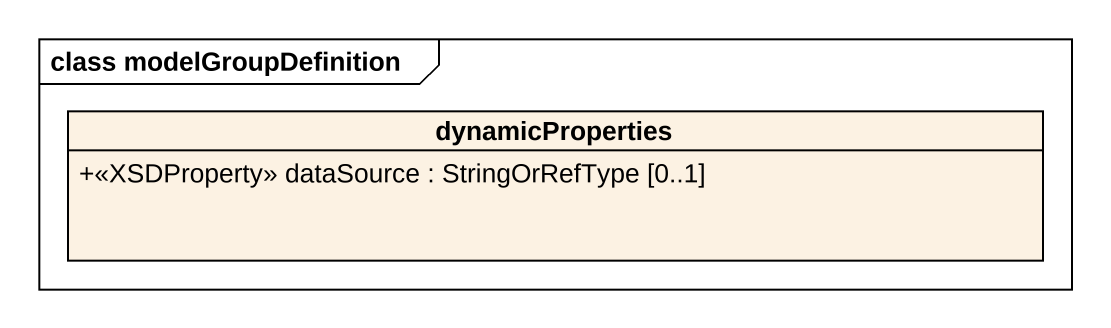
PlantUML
@startuml
mainframe class modelGroupDefinition
hide circle
hide empty members
skinparam classAttributeIconSize 0
class dynamicProperties {
  +<<XSDProperty>> dataSource : StringOrRefType [0..1]
}
@enduml
